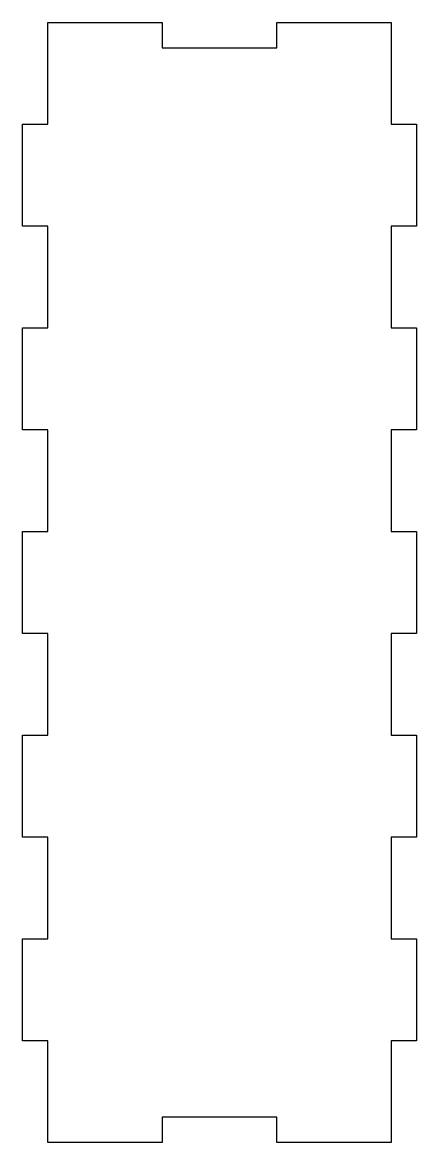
# Model space of a CAD drawing. Header units: millimetres. Extents: x 475 to 568, y 0 to 264.
import ezdxf

# ---------------------------------------------------------------- set-up
doc = ezdxf.new("R2010")
doc.units = ezdxf.units.MM
doc.layers.get('0').update_dxf_attribs({"linetype": 'CONTINUOUS'})

msp = doc.modelspace()

# ---------------------------------------------------------------- linework, layer by layer
msp.add_lwpolyline([(481, 24), (475, 24), (475, 48), (481, 48), (481, 72), (475, 72), (475, 95), (475, 96), (481, 96), (481, 120), (475, 120), (475, 144), (481, 144), (481, 168), (475, 168), (475, 192), (481, 192), (481, 216), (475, 216), (475, 240), (481, 240), (481, 258), (481, 264), (508, 264), (508, 258), (535, 258), (535, 264), (562, 264), (562, 240), (568, 240), (568, 216), (562, 216), (562, 192), (568, 192), (568, 168), (562, 168), (562, 144), (568, 144), (568, 120), (562, 120), (562, 96), (568, 96), (568, 72), (562, 72), (562, 48), (568, 48), (568, 24), (562, 24), (562, 0), (535, 0), (535, 6), (508, 6), (508, 0), (481, 0)], close=True)

doc.saveas('drawing.dxf')
